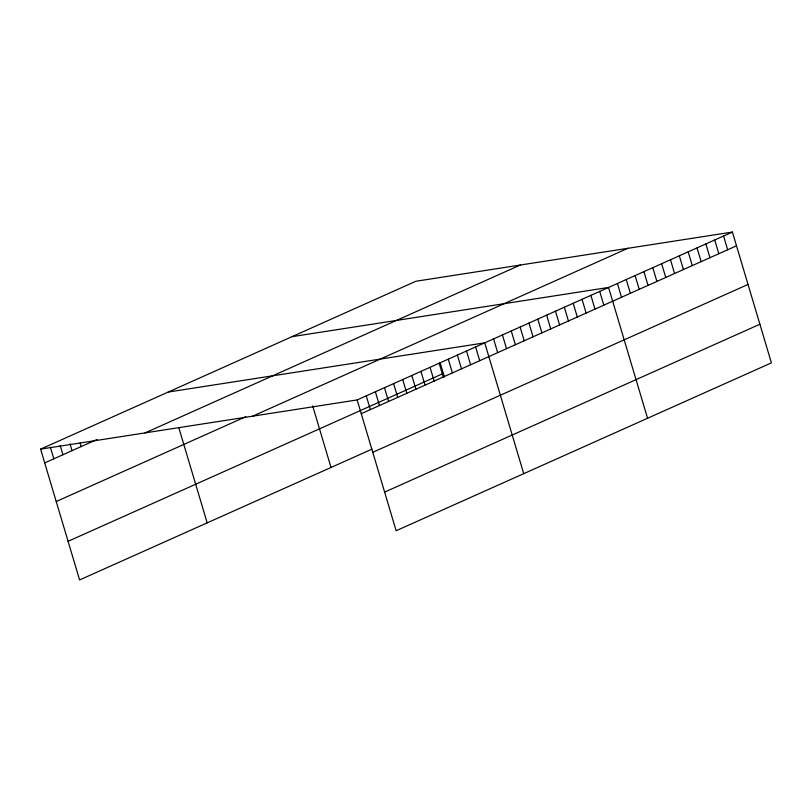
<?xml version="1.0" encoding="UTF-8"?>
<svg xmlns="http://www.w3.org/2000/svg" width="812" height="812" viewBox="0 0 812 812"><rect width="100%" height="100%" fill="white"/><g stroke="black" fill="none" stroke-linecap="round" stroke-linejoin="round"><path stroke-width="1.22" d="M40.6 449.137L415.856 281.267L732.404 232.059L771.4 362.862L396.144 530.733L357.148 399.93L40.6 449.137L79.596 579.941L371.926 449.168M44.701 462.891L97.105 439.444M145.064 432.897L520.319 265.027M56.221 501.522L245.721 416.739M252.684 416.16L627.94 248.299M357.148 399.93L732.404 232.059M68.076 541.32L443.342 373.449M361.249 413.684L736.504 245.813M372.759 452.314L748.025 284.444M384.624 492.113L759.88 324.242M292.026 336.665L608.564 287.458L647.56 418.261M168.185 392.054L484.734 342.847L523.73 473.66M723.563 236.018L727.664 249.771M714.712 239.976L718.813 253.73M705.872 243.925L709.972 257.688M697.021 247.883L701.121 261.647M688.18 251.842L692.281 265.595M679.329 255.8L683.43 269.554M670.489 259.759L674.589 273.512M661.638 263.717L665.738 277.471M652.797 267.666L656.898 281.429M643.946 271.624L648.047 285.388M635.106 275.583L639.206 289.336M626.255 279.541L630.356 293.294M617.414 283.5L621.515 297.253M599.723 291.406L603.823 305.17M590.882 295.365L594.983 309.128M582.031 299.323L586.132 313.077M573.191 303.282L577.291 317.035M564.34 307.24L568.441 320.994M555.499 311.199L559.6 324.952M546.649 315.157L550.749 328.911M537.808 319.106L541.908 332.869M528.957 323.064L533.058 336.828M520.116 327.023L524.217 340.776M511.266 330.981L515.366 344.735M502.425 334.94L506.526 348.693M493.574 338.898L497.675 352.652M475.619 346.927L479.719 360.68M466.504 351.007L470.605 364.761M457.389 355.077L461.49 368.841M448.275 359.158L452.375 372.911M440.104 362.588L444.387 376.961M439.17 363.238L443.271 376.991M430.055 367.308L434.156 381.072M420.941 371.388L425.041 385.142M411.826 375.469L415.927 389.222M402.711 379.539L406.812 393.302M393.597 383.619L397.697 397.372M384.482 387.7L388.583 401.453M375.367 391.77L379.468 405.533M366.253 395.85L370.363 409.603M312.671 405.929L331.022 467.468M178.924 428.056L207.182 522.867M80.134 443.139L81.159 446.58M69.994 443.778L72.045 450.66M60.189 445.565L62.93 454.74M50.395 447.351L53.815 458.81"/></g></svg>
